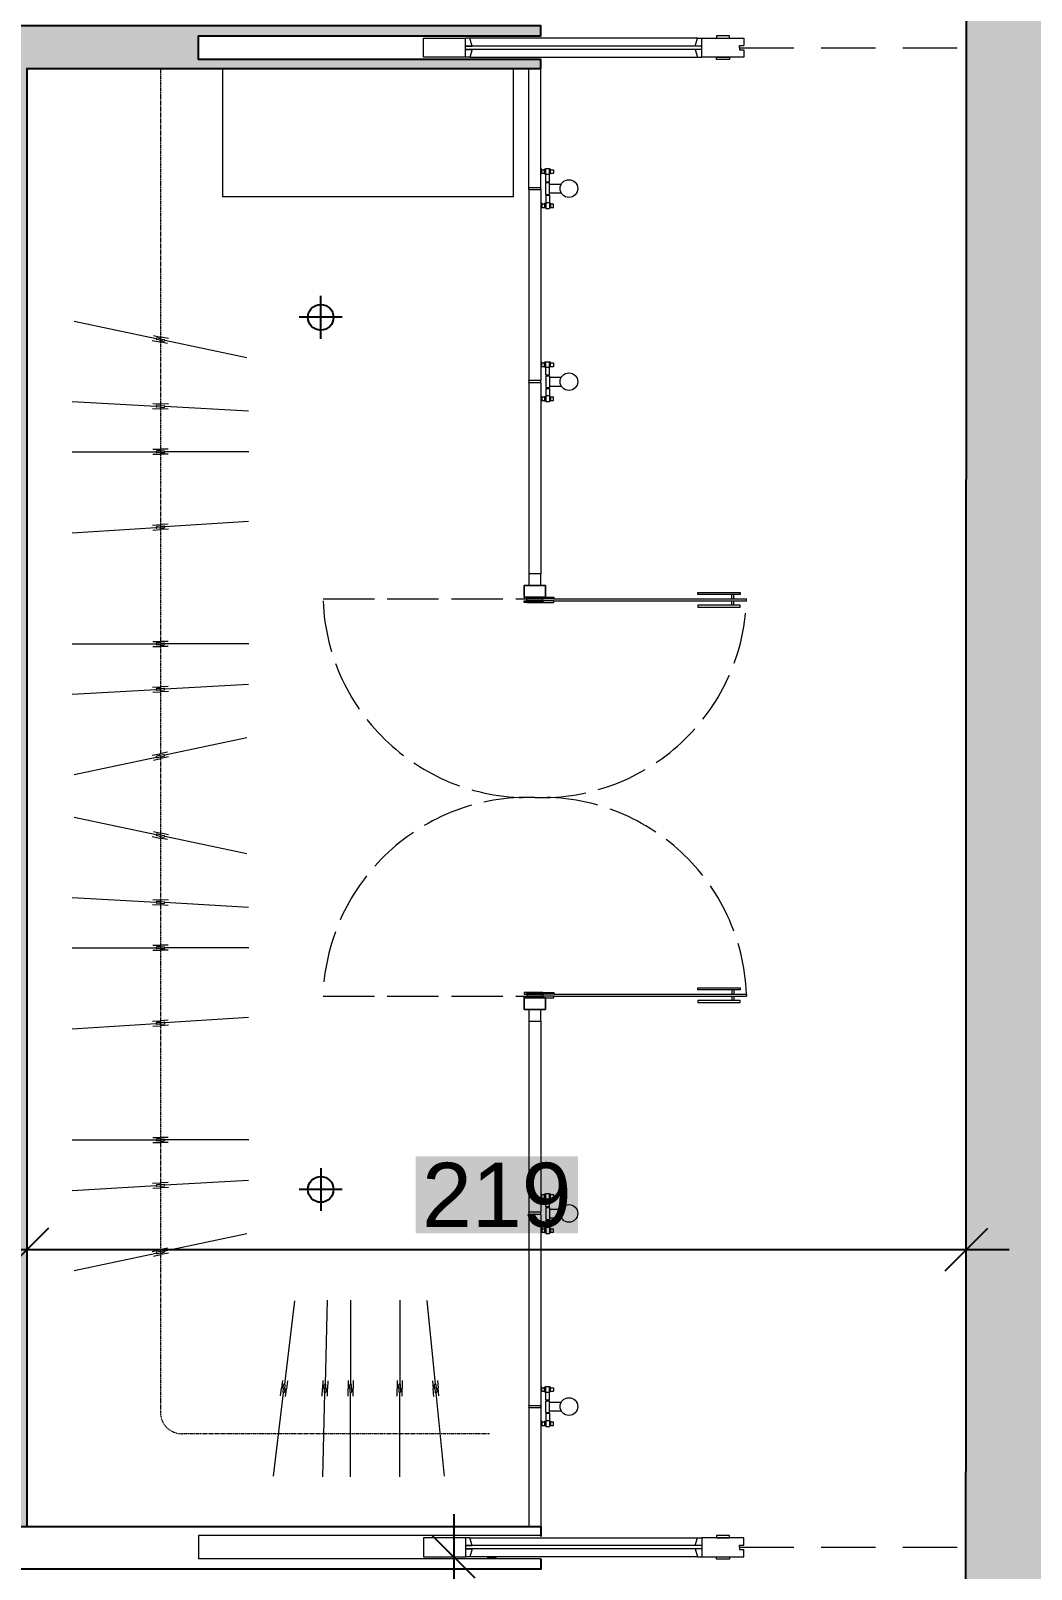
# Model space of a CAD drawing. Header units: millimetres. Extents: x 930 to 6336, y 2219 to 4338.
# Drawn here: x 4769.1 to 5002.9, y 2781.7 to 3141.1 of the extents above; entities that cross this region are included whole.
import ezdxf

# ---------------------------------------------------------------- set-up
doc = ezdxf.new("R2010")
doc.units = ezdxf.units.MM
for name, pattern in [('ACAD_ISO02W100', [15, 12, -3]), ('TRATTEGGIATA', [19.05, 12.7, -6.35]), ('TRATTEGGIATA2', [9.525, 6.35, -3.175])]:
    doc.linetypes.add(name, pattern=pattern)
for name, color, linetype, lineweight in [('arredi', 5, 'Continuous', 18), ('QUOTE', 3, 'Continuous', 9), ('serramenti e scale', 4, 'Continuous', 18)]:
    doc.layers.add(name, color=color, linetype=linetype, lineweight=lineweight)
doc.layers.add('dettagli', color=6, linetype='Continuous')
doc.layers.add('muri sezionati', color=1, linetype='Continuous')
doc.styles.get("Standard").update_dxf_attribs({"font": 'arial.ttf'})
doc.dimstyles.new('ook', dxfattribs={"dimtxt": 15, "dimasz": 10, "dimexe": 10, "dimexo": 10, "dimgap": 5, "dimtad": 1, "dimtoh": 1, "dimdec": 0, "dimzin": 0, "dimdsep": 46, "dimtxsty": 'Standard', "dimblk": 'OBLIQUE', "dimcen": 0.09, "dimdle": 10, "dimclrt": 3, "dimadec": 0, "dimazin": 0, "dimtfac": 1, "dimtdec": 0, "dimtofl": 0, "dimtmove": 0, "dimatfit": 3, "dimldrblk": 'OBLIQUE', "dimfxl": 1, "dimtfill": 2, "dimtfillclr": 250, "dimtolj": 1, "dimtzin": 0, "dimarcsym": 0})

# ---------------------------------------------------------------- blocks, each defined once
blk = doc.blocks.new('_Oblique')
at = {"color": 0, "linetype": 'ByBlock', "lineweight": -2}
blk.add_line((-0.5, -0.5), (0.5, 0.5), dxfattribs=at)
blk = doc.blocks.new('*D58')
at = {"layer": 'Defpoints', "color": 0, "transparency": 16777216}
for p in [(4768.31, 2856.37), (4987.79, 2856.37), (4987.79, 2856.37)]:
    blk.add_point(p, dxfattribs=at)
at = {"layer": 'QUOTE', "color": 0, "lineweight": -2, "transparency": 16777216}
blk.add_line((4758.31, 2856.37), (4997.79, 2856.37), dxfattribs=at)
at = {"layer": 'QUOTE', "color": 0, "lineweight": -2, "transparency": 16777216, "xscale": 10, "yscale": 10, "zscale": 10, "rotation": 180}
blk.add_blockref('_Oblique', (4768.31, 2856.37), dxfattribs=at)
at = {"layer": 'QUOTE', "color": 0, "lineweight": -2, "transparency": 16777216, "xscale": 10, "yscale": 10, "zscale": 10}
blk.add_blockref('_Oblique', (4987.79, 2856.37), dxfattribs=at)
at = {"layer": 'QUOTE', "color": 3, "transparency": 16777216, "insert": (4878.05, 2869.03), "char_height": 15, "attachment_point": 5, "bg_fill": 1, "box_fill_scale": 1.1, "bg_fill_color": 250, "bg_fill_transparency": 0}
blk.add_mtext('\\A1;219', dxfattribs=at)
blk = doc.blocks.new('*D63')
at = {"layer": 'Defpoints', "color": 0, "transparency": 16777216}
for p in [(4865.8, 2784.58), (4865.8, 2522.04), (4867.98, 2522.04)]:
    blk.add_point(p, dxfattribs=at)
at = {"layer": 'QUOTE', "color": 0, "lineweight": -2, "transparency": 16777216}
for p, q in [((4867.98, 2794.58), (4867.98, 2512.04)), ((4875.8, 2784.58), (4877.98, 2784.58)), ((4875.8, 2522.04), (4877.98, 2522.04))]:
    blk.add_line(p, q, dxfattribs=at)
at = {"layer": 'QUOTE', "color": 0, "lineweight": -2, "transparency": 16777216, "xscale": 10, "yscale": 10, "zscale": 10}
for p, rotation in [((4867.98, 2784.58), 90), ((4867.98, 2522.04), 270)]:
    blk.add_blockref('_Oblique', p, dxfattribs=dict(at, rotation=rotation))
at = {"layer": 'QUOTE', "color": 3, "transparency": 16777216, "insert": (4855.31, 2653.31), "char_height": 15, "attachment_point": 5, "rotation": 90, "bg_fill": 1, "box_fill_scale": 1.1, "bg_fill_color": 250, "bg_fill_transparency": 0}
blk.add_mtext('\\A1;263', dxfattribs=at)

msp = doc.modelspace()

# ---------------------------------------------------------------- hatches: boundary and pattern name
at = {"layer": 'muri sezionati'}
h = msp.add_hatch(color=256, dxfattribs=at)
h.dxf.hatch_style = 1
h.paths.add_polyline_path([(4387.79, 3321.96), (4357.87, 3321.96), (4357.79, 3132.3), (4387.79, 3132.3)])
h.paths.add_polyline_path([(5017.76, 3534.68), (4988.31, 3534.68), (4988.31, 3313.85), (5017.86, 3313.85)])
h.paths.add_polyline_path([(5018.31, 3152.26), (4987.79, 3152.26), (4987.59, 2456.76), (5018.31, 2456.76)])
h.paths.add_polyline_path([(4808.31, 3139.84), (4888.31, 3139.84), (4888.31, 3142.23), (4487.79, 3142.23), (4487.79, 3139.84), (4567.79, 3139.84), (4567.79, 3134.36), (4487.79, 3134.36), (4487.79, 3132.23), (4763.31, 3132.23), (4763.31, 2791.69), (4768.31, 2791.69), (4768.31, 3132.23), (4888.31, 3132.23), (4888.31, 3134.36), (4808.31, 3134.36)])

# ---------------------------------------------------------------- linework, layer by layer
at = {"layer": 'arredi', "linetype": 'TRATTEGGIATA', "ltscale": 0.005}
for p, q in [((4799.44, 3132.23), (4799.44, 2818.34)), ((4876.31, 2813.34), (4804.44, 2813.34))]:
    msp.add_line(p, q, dxfattribs=at)
at = {"layer": 'arredi'}
for p, q in [((4779.26, 3073.2), (4798.44, 3069.15)), ((4797.79, 3069.89), (4799.57, 3069.52)), ((4799.49, 3069.13), (4798.67, 3069.3)), ((4799.49, 3069.13), (4800.3, 3068.96)), ((4801.35, 3069.14), (4799.57, 3069.52)), ((4797.54, 3068.74), (4799.32, 3068.37)), ((4799.4, 3068.75), (4798.59, 3068.92)), ((4801.1, 3067.99), (4799.32, 3068.37)), ((4799.4, 3068.75), (4800.22, 3068.58)), ((4819.63, 3064.68), (4800.45, 3068.73)), ((4778.84, 3054.49), (4798.42, 3053.39)), ((4797.6, 3052.84), (4799.41, 3052.74)), ((4797.66, 3054.02), (4799.48, 3053.91)), ((4799.43, 3053.13), (4798.61, 3053.18)), ((4799.46, 3053.52), (4798.63, 3053.57)), ((4801.23, 3052.64), (4799.41, 3052.74)), ((4799.43, 3053.13), (4800.26, 3053.09)), ((4799.46, 3053.52), (4800.28, 3053.47)), ((4801.29, 3053.81), (4799.48, 3053.91)), ((4820.05, 3052.17), (4800.47, 3053.27)), ((4778.81, 3042.72), (4798.42, 3042.72)), ((4797.63, 3043.31), (4799.44, 3043.31)), ((4797.63, 3042.13), (4799.44, 3042.13)), ((4799.44, 3042.91), (4798.62, 3042.91)), ((4799.44, 3042.52), (4798.62, 3042.52)), ((4801.26, 3043.31), (4799.44, 3043.31)), ((4799.44, 3042.91), (4800.27, 3042.91)), ((4799.44, 3042.52), (4800.27, 3042.52)), ((4801.26, 3042.13), (4799.44, 3042.13)), ((4820.08, 3042.72), (4800.47, 3042.72)), ((4820.04, 3026.41), (4800.47, 3025.17)), ((4778.85, 3023.8), (4798.42, 3025.04)), ((4797.59, 3025.58), (4799.41, 3025.69)), ((4797.67, 3024.4), (4799.48, 3024.52)), ((4799.43, 3025.3), (4798.61, 3025.24)), ((4799.46, 3024.91), (4798.63, 3024.86)), ((4801.22, 3025.81), (4799.41, 3025.69)), ((4799.43, 3025.3), (4800.26, 3025.35)), ((4799.46, 3024.91), (4800.28, 3024.96)), ((4801.3, 3024.63), (4799.48, 3024.52)), ((4778.81, 2997.84), (4798.42, 2997.84)), ((4797.63, 2998.43), (4799.44, 2998.43)), ((4797.63, 2997.25), (4799.44, 2997.25)), ((4799.44, 2998.03), (4798.62, 2998.03)), ((4799.44, 2997.65), (4798.62, 2997.65)), ((4801.26, 2998.43), (4799.44, 2998.43)), ((4799.44, 2998.03), (4800.27, 2998.03)), ((4799.44, 2997.65), (4800.27, 2997.65)), ((4801.26, 2997.25), (4799.44, 2997.25)), ((4820.08, 2997.84), (4800.47, 2997.84)), ((4778.84, 2986.07), (4798.42, 2987.17)), ((4797.6, 2987.72), (4799.41, 2987.82)), ((4797.66, 2986.54), (4799.48, 2986.64)), ((4799.43, 2987.42), (4798.61, 2987.38)), ((4799.46, 2987.04), (4798.63, 2986.99)), ((4801.23, 2987.92), (4799.41, 2987.82)), ((4799.43, 2987.42), (4800.26, 2987.47)), ((4799.46, 2987.04), (4800.28, 2987.08)), ((4801.29, 2986.75), (4799.48, 2986.64)), ((4820.05, 2988.39), (4800.47, 2987.29)), ((4819.63, 2975.88), (4800.45, 2971.83)), ((4797.54, 2971.82), (4799.32, 2972.19)), ((4801.1, 2972.57), (4799.32, 2972.19)), ((4799.4, 2971.81), (4800.22, 2971.98)), ((4779.26, 2967.36), (4798.44, 2971.41)), ((4797.79, 2970.67), (4799.57, 2971.04)), ((4799.4, 2971.81), (4798.59, 2971.64)), ((4799.49, 2971.43), (4798.67, 2971.26)), ((4799.49, 2971.43), (4800.3, 2971.6)), ((4801.35, 2971.42), (4799.57, 2971.04)), ((4779.26, 2957.33), (4798.44, 2953.28)), ((4797.79, 2954.02), (4799.57, 2953.64)), ((4797.54, 2952.87), (4799.32, 2952.49)), ((4799.4, 2952.88), (4798.59, 2953.05)), ((4799.49, 2953.26), (4798.67, 2953.43)), ((4801.1, 2952.11), (4799.32, 2952.49)), ((4799.4, 2952.88), (4800.22, 2952.7)), ((4799.49, 2953.26), (4800.3, 2953.09)), ((4801.35, 2953.27), (4799.57, 2953.64)), ((4819.63, 2948.8), (4800.45, 2952.85)), ((4778.84, 2938.61), (4798.42, 2937.51)), ((4797.6, 2936.97), (4799.41, 2936.87)), ((4797.66, 2938.14), (4799.48, 2938.04)), ((4799.43, 2937.26), (4798.61, 2937.31)), ((4799.46, 2937.65), (4798.63, 2937.69)), ((4801.23, 2936.76), (4799.41, 2936.87)), ((4799.43, 2937.26), (4800.26, 2937.21)), ((4799.46, 2937.65), (4800.28, 2937.6)), ((4801.29, 2937.94), (4799.48, 2938.04)), ((4820.05, 2936.29), (4800.47, 2937.4)), ((4778.81, 2926.84), (4798.42, 2926.84)), ((4797.63, 2927.43), (4799.44, 2927.43)), ((4797.63, 2926.26), (4799.44, 2926.26)), ((4799.44, 2927.04), (4798.62, 2927.04)), ((4799.44, 2926.65), (4798.62, 2926.65)), ((4801.26, 2927.43), (4799.44, 2927.43)), ((4799.44, 2927.04), (4800.27, 2927.04)), ((4799.44, 2926.65), (4800.27, 2926.65)), ((4801.26, 2926.26), (4799.44, 2926.26)), ((4820.08, 2926.84), (4800.47, 2926.84)), ((4778.85, 2907.92), (4798.42, 2909.16)), ((4797.59, 2909.7), (4799.41, 2909.82)), ((4797.67, 2908.53), (4799.48, 2908.64)), ((4799.43, 2909.42), (4798.61, 2909.37)), ((4799.46, 2909.03), (4798.63, 2908.98)), ((4801.22, 2909.93), (4799.41, 2909.82)), ((4799.43, 2909.42), (4800.26, 2909.47)), ((4799.46, 2909.03), (4800.28, 2909.09)), ((4801.3, 2908.76), (4799.48, 2908.64)), ((4820.04, 2910.54), (4800.47, 2909.29)), ((4797.63, 2882.55), (4799.44, 2882.55)), ((4799.44, 2882.16), (4798.62, 2882.16)), ((4801.26, 2882.55), (4799.44, 2882.55)), ((4799.44, 2882.16), (4800.27, 2882.16)), ((4778.81, 2881.96), (4798.42, 2881.96)), ((4797.63, 2881.38), (4799.44, 2881.38)), ((4799.44, 2881.77), (4798.62, 2881.77)), ((4799.44, 2881.77), (4800.27, 2881.77)), ((4801.26, 2881.38), (4799.44, 2881.38)), ((4820.08, 2881.96), (4800.47, 2881.96)), ((4797.6, 2871.84), (4799.41, 2871.94)), ((4799.43, 2871.55), (4798.61, 2871.5)), ((4801.23, 2872.05), (4799.41, 2871.94)), ((4799.43, 2871.55), (4800.26, 2871.6)), ((4820.05, 2872.52), (4800.47, 2871.41)), ((4778.84, 2870.19), (4798.42, 2871.3)), ((4797.66, 2870.67), (4799.48, 2870.77)), ((4799.46, 2871.16), (4798.63, 2871.11)), ((4799.46, 2871.16), (4800.28, 2871.21)), ((4801.29, 2870.87), (4799.48, 2870.77)), ((4819.63, 2860), (4800.45, 2855.95)), ((4779.26, 2851.48), (4798.44, 2855.53)), ((4797.54, 2855.94), (4799.32, 2856.32)), ((4797.79, 2854.79), (4799.57, 2855.17)), ((4799.4, 2855.93), (4798.59, 2855.76)), ((4799.49, 2855.55), (4798.67, 2855.38)), ((4801.1, 2856.69), (4799.32, 2856.32)), ((4799.4, 2855.93), (4800.22, 2856.1)), ((4799.49, 2855.55), (4800.3, 2855.72)), ((4801.35, 2855.54), (4799.57, 2855.17)), ((4830.74, 2844.42), (4828.43, 2824.94)), ((4838.37, 2844.55), (4837.93, 2824.95)), ((4843.89, 2844.56), (4843.89, 2824.95)), ((4855.36, 2844.56), (4855.36, 2824.95)), ((4861.7, 2844.46), (4863.65, 2824.94)), ((4827.94, 2825.8), (4827.72, 2824)), ((4828.11, 2823.95), (4828.21, 2824.77)), ((4828.5, 2823.9), (4828.6, 2824.73)), ((4829.1, 2825.66), (4828.89, 2823.86)), ((4837.36, 2825.76), (4837.31, 2823.94)), ((4837.71, 2823.93), (4837.73, 2824.76)), ((4838.1, 2823.92), (4838.12, 2824.75)), ((4838.53, 2825.73), (4838.49, 2823.91)), ((4843.3, 2825.75), (4843.3, 2823.93)), ((4843.69, 2823.93), (4843.69, 2824.76)), ((4844.08, 2823.93), (4844.08, 2824.76)), ((4844.48, 2825.75), (4844.48, 2823.93)), ((4854.77, 2825.75), (4854.77, 2823.93)), ((4855.17, 2823.93), (4855.17, 2824.76)), ((4855.56, 2823.93), (4855.56, 2824.76)), ((4855.95, 2825.75), (4855.95, 2823.93)), ((4862.99, 2825.68), (4863.17, 2823.87)), ((4863.56, 2823.91), (4863.48, 2824.73)), ((4863.95, 2823.95), (4863.87, 2824.77)), ((4864.16, 2825.8), (4864.34, 2823.99)), ((4825.87, 2803.44), (4828.19, 2822.91)), ((4827.51, 2822.19), (4827.72, 2824)), ((4828.11, 2823.95), (4828.02, 2823.13)), ((4828.5, 2823.9), (4828.4, 2823.08)), ((4828.68, 2822.05), (4828.89, 2823.86)), ((4837.27, 2822.12), (4837.31, 2823.94)), ((4837.43, 2803.3), (4837.88, 2822.9)), ((4837.71, 2823.93), (4837.69, 2823.1)), ((4838.1, 2823.92), (4838.08, 2823.09)), ((4838.45, 2822.09), (4838.49, 2823.91)), ((4843.3, 2822.11), (4843.3, 2823.93)), ((4843.69, 2823.93), (4843.69, 2823.1)), ((4843.89, 2803.29), (4843.89, 2822.9)), ((4844.08, 2823.93), (4844.08, 2823.1)), ((4844.48, 2822.11), (4844.48, 2823.93)), ((4854.77, 2822.11), (4854.77, 2823.93)), ((4855.17, 2823.93), (4855.17, 2823.1)), ((4855.36, 2803.29), (4855.36, 2822.9)), ((4855.56, 2823.93), (4855.56, 2823.1)), ((4855.95, 2822.11), (4855.95, 2823.93)), ((4863.35, 2822.06), (4863.17, 2823.87)), ((4863.56, 2823.91), (4863.65, 2823.08)), ((4865.81, 2803.4), (4863.86, 2822.91)), ((4863.95, 2823.95), (4864.03, 2823.12)), ((4864.52, 2822.18), (4864.34, 2823.99))]:
    msp.add_line(p, q, dxfattribs=at)
msp.add_lwpolyline([(4814, 3102.23), (4814, 3132.23), (4881.89, 3132.23), (4881.89, 3102.23)], close=True, dxfattribs=at)
for centre, radius, start, end in [((4798.63, 3069.11), 0.194, 78.081, 258.081), ((4799.44, 3068.94), 0.238, 42.9133, 113.2487), ((4799.44, 3068.94), 0.238, 222.9133, 293.2487), ((4800.26, 3068.77), 0.194, 258.081, 78.081), ((4798.62, 3053.37), 0.194, 86.7721, 266.7721), ((4799.44, 3053.33), 0.238, 231.6044, 301.9397), ((4799.44, 3053.33), 0.238, 51.6044, 121.9397), ((4800.27, 3053.28), 0.194, 266.7721, 86.7721), ((4798.62, 3042.72), 0.194, 90, 270), ((4799.44, 3042.72), 0.238, 54.8323, 125.1677), ((4799.44, 3042.72), 0.238, 234.8323, 305.1677), ((4800.27, 3042.72), 0.194, 270, 90), ((4798.62, 3025.05), 0.194, 93.6314, 273.6314), ((4799.44, 3025.1), 0.238, 58.4637, 128.799), ((4799.44, 3025.1), 0.238, 238.4637, 308.799), ((4800.27, 3025.16), 0.194, 273.6314, 93.6314), ((4798.62, 2997.84), 0.194, 90, 270), ((4799.44, 2997.84), 0.238, 54.8323, 125.1677), ((4799.44, 2997.84), 0.238, 234.8323, 305.1677), ((4800.27, 2997.84), 0.194, 270, 90), ((4798.62, 2987.18), 0.194, 93.2279, 273.2279), ((4799.44, 2987.23), 0.238, 58.0603, 128.3956), ((4799.44, 2987.23), 0.238, 238.0603, 308.3956), ((4800.27, 2987.28), 0.194, 273.2279, 93.2279), ((4800.26, 2971.79), 0.194, 281.919, 101.919), ((4798.63, 2971.45), 0.194, 101.919, 281.919), ((4799.44, 2971.62), 0.238, 66.7513, 137.0867), ((4799.44, 2971.62), 0.238, 246.7513, 317.0867), ((4798.63, 2953.24), 0.194, 78.081, 258.081), ((4799.44, 2953.07), 0.238, 222.9133, 293.2487), ((4799.44, 2953.07), 0.238, 42.9133, 113.2487), ((4800.26, 2952.9), 0.194, 258.081, 78.081), ((4798.62, 2937.5), 0.194, 86.7721, 266.7721), ((4799.44, 2937.45), 0.238, 231.6044, 301.9397), ((4799.44, 2937.45), 0.238, 51.6044, 121.9397), ((4800.27, 2937.41), 0.194, 266.7721, 86.7721), ((4798.62, 2926.84), 0.194, 90, 270), ((4799.44, 2926.84), 0.238, 54.8323, 125.1677), ((4799.44, 2926.84), 0.238, 234.8323, 305.1677), ((4800.27, 2926.84), 0.194, 270, 90), ((4798.62, 2909.18), 0.194, 93.6314, 273.6314), ((4799.44, 2909.23), 0.238, 58.4637, 128.799), ((4799.44, 2909.23), 0.238, 238.4637, 308.799), ((4800.27, 2909.28), 0.194, 273.6314, 93.6314), ((4798.62, 2881.96), 0.194, 90, 270), ((4799.44, 2881.96), 0.238, 54.8323, 125.1677), ((4800.27, 2881.96), 0.194, 270, 90), ((4799.44, 2881.96), 0.238, 234.8323, 305.1677), ((4798.62, 2871.31), 0.194, 93.2279, 273.2279), ((4799.44, 2871.36), 0.238, 58.0603, 128.3956), ((4800.27, 2871.4), 0.194, 273.2279, 93.2279), ((4799.44, 2871.36), 0.238, 238.0603, 308.3956), ((4798.63, 2855.57), 0.194, 101.919, 281.919), ((4799.44, 2855.74), 0.238, 66.7513, 137.0867), ((4799.44, 2855.74), 0.238, 246.7513, 317.0867), ((4800.26, 2855.91), 0.194, 281.919, 101.919), ((4828.4, 2824.75), 0.194, 353.2187, 173.2187), ((4837.92, 2824.76), 0.194, 358.687, 178.687), ((4843.89, 2824.76), 0.194, 0, 180), ((4855.36, 2824.76), 0.194, 0, 180), ((4863.67, 2824.75), 0.194, 5.7198, 185.7198), ((4828.21, 2823.1), 0.194, 173.2187, 353.2187), ((4828.31, 2823.93), 0.238, 138.051, 208.3863), ((4828.31, 2823.93), 0.238, 318.051, 28.3863), ((4837.9, 2823.93), 0.238, 143.5193, 213.8546), ((4837.88, 2823.1), 0.194, 178.687, 358.687), ((4837.9, 2823.93), 0.238, 323.5193, 33.8546), ((4843.89, 2823.93), 0.238, 144.8323, 215.1677), ((4843.89, 2823.1), 0.194, 180, 0), ((4843.89, 2823.93), 0.238, 324.8323, 35.1677), ((4855.36, 2823.93), 0.238, 144.8323, 215.1677), ((4855.36, 2823.1), 0.194, 180, 0), ((4855.36, 2823.93), 0.238, 324.8323, 35.1677), ((4863.76, 2823.93), 0.238, 150.5521, 220.8874), ((4863.84, 2823.1), 0.194, 185.7198, 5.7198), ((4863.76, 2823.93), 0.238, 330.5521, 40.8874)]:
    msp.add_arc(centre, radius, start, end, dxfattribs=at)
at = {"layer": 'arredi', "linetype": 'TRATTEGGIATA', "ltscale": 0.005}
msp.add_arc((4804.44, 2818.34), 5, 180, 270, dxfattribs=at)
at = {"layer": 'dettagli'}
for p, q in [((4836.9, 3069.12), (4836.9, 3079.12)), ((4833.9, 3074.12), (4831.9, 3074.12)), ((4841.9, 3074.12), (4833.9, 3074.12)), ((4836.9, 2875.4), (4836.9, 2865.4)), ((4833.9, 2870.4), (4831.9, 2870.4)), ((4841.9, 2870.4), (4833.9, 2870.4))]:
    msp.add_line(p, q, dxfattribs=at)
for centre in [(4836.9, 3074.12), (4836.9, 2870.4)]:
    msp.add_circle(centre, 3, dxfattribs=at)
at = {"layer": 'muri sezionati'}
for points in [[(4987.79, 3152.26), (5018.31, 3152.26), (5018.31, 2456.76), (4987.59, 2456.76), (4987.79, 3152.26)], [(4487.79, 3134.36), (4487.79, 3132.23), (4763.31, 3132.23), (4763.31, 2791.69), (4768.31, 2791.69), (4768.31, 3132.23), (4888.31, 3132.23), (4888.31, 3134.36), (4808.31, 3134.36), (4808.31, 3139.84), (4888.31, 3139.84), (4888.31, 3142.23), (4487.79, 3142.23), (4487.79, 3139.84), (4567.79, 3139.84), (4567.79, 3134.36), (4487.79, 3134.36)], [(4487.79, 2789.55), (4487.79, 2791.69), (4888.31, 2791.69), (4888.31, 2789.3)], [(4888.31, 2784.08), (4888.31, 2781.69), (4487.79, 2781.69), (4487.79, 2784.08)]]:
    msp.add_lwpolyline(points, dxfattribs=at)
at = {"layer": 'serramenti e scale'}
for p, q in [((4870.7, 3134.86), (4870.7, 3139.34)), ((4925.99, 3137.49), (4870.7, 3137.49)), ((4924.97, 3139.34), (4871.72, 3139.34)), ((4925.99, 3134.86), (4925.99, 3139.34)), ((4934.8, 3137.1), (4934.8, 3137.6)), ((4934.8, 3137.6), (4935.8, 3137.6)), ((4925.99, 3136.71), (4870.7, 3136.71)), ((4871.72, 3134.86), (4924.97, 3134.86)), ((4934.8, 3137.1), (4934.8, 3136.6)), ((4934.8, 3136.6), (4935.8, 3136.6)), ((4885.56, 3103.98), (4885.56, 3132.23)), ((4888.31, 3103.98), (4888.31, 3132.23)), ((4888.55, 3108.73), (4888.27, 3108.73)), ((4888.55, 3107.65), (4888.55, 3108.73)), ((4888.55, 3108.6), (4889.23, 3108.6)), ((4889.51, 3108.73), (4889.23, 3108.73)), ((4889.23, 3107.65), (4889.23, 3108.73)), ((4889.51, 3107.51), (4889.51, 3108.86)), ((4889.51, 3108.86), (4890.33, 3108.86)), ((4889.51, 3107.65), (4889.51, 3108.73)), ((4890.33, 3105.78), (4890.33, 3108.86)), ((4890.61, 3108.73), (4890.33, 3108.73)), ((4890.61, 3107.65), (4890.61, 3108.73)), ((4890.61, 3108.6), (4891.3, 3108.6)), ((4891.3, 3108.6), (4891.3, 3107.78)), ((4888.55, 3107.65), (4888.27, 3107.65)), ((4888.55, 3107.78), (4889.23, 3107.78)), ((4889.23, 3107.65), (4889.51, 3107.65)), ((4889.51, 3105.78), (4889.51, 3107.51)), ((4890.33, 3107.51), (4889.51, 3107.51)), ((4889.51, 3105.78), (4890.33, 3105.78)), ((4889.51, 3105.58), (4890.33, 3105.58)), ((4889.51, 3102.83), (4889.51, 3105.58)), ((4889.65, 3105.78), (4889.65, 3105.58)), ((4890.2, 3105.78), (4890.2, 3105.58)), ((4890.61, 3107.65), (4890.33, 3107.65)), ((4890.33, 3102.83), (4890.33, 3105.58)), ((4890.33, 3105.23), (4893.12, 3105.23)), ((4890.61, 3107.78), (4891.3, 3107.78)), ((4885.56, 3104.47), (4888.31, 3104.47)), ((4885.56, 3103.98), (4885.56, 3059.34)), ((4885.56, 3103.98), (4888.31, 3103.98)), ((4888.31, 3103.98), (4888.31, 3059.34)), ((4889.51, 3102.83), (4890.33, 3102.83)), ((4889.51, 3102.83), (4890.33, 3102.83)), ((4889.51, 3102.62), (4890.33, 3102.62)), ((4889.51, 3102.62), (4889.51, 3100.89)), ((4889.65, 3102.62), (4889.65, 3102.83)), ((4890.2, 3102.62), (4890.2, 3102.83)), ((4890.33, 3103.17), (4893.12, 3103.17)), ((4890.33, 3102.62), (4890.33, 3099.54)), ((4888.55, 3100.75), (4888.27, 3100.75)), ((4888.55, 3099.68), (4888.27, 3099.68)), ((4888.55, 3100.75), (4888.55, 3099.68)), ((4888.55, 3100.63), (4889.23, 3100.63)), ((4888.55, 3099.8), (4889.23, 3099.8)), ((4889.23, 3100.75), (4889.23, 3099.68)), ((4889.23, 3100.75), (4889.51, 3100.75)), ((4889.51, 3099.68), (4889.23, 3099.68)), ((4889.51, 3100.89), (4889.51, 3099.54)), ((4890.33, 3100.89), (4889.51, 3100.89)), ((4889.51, 3100.75), (4889.51, 3099.68)), ((4889.51, 3099.54), (4890.33, 3099.54)), ((4890.61, 3100.75), (4890.33, 3100.75)), ((4890.61, 3099.68), (4890.33, 3099.68)), ((4890.61, 3100.75), (4890.61, 3099.68)), ((4890.61, 3100.63), (4891.3, 3100.63)), ((4890.61, 3099.8), (4891.3, 3099.8)), ((4891.3, 3099.8), (4891.3, 3100.63)), ((4885.56, 3068.14), (4885.56, 3065.99)), ((4888.55, 3063.62), (4888.27, 3063.62)), ((4888.55, 3062.54), (4888.27, 3062.54)), ((4888.55, 3062.54), (4888.55, 3063.62)), ((4888.55, 3063.49), (4889.23, 3063.49)), ((4888.55, 3062.67), (4889.23, 3062.67)), ((4889.51, 3063.62), (4889.23, 3063.62)), ((4889.23, 3062.54), (4889.23, 3063.62)), ((4889.23, 3062.54), (4889.51, 3062.54)), ((4889.51, 3062.41), (4889.51, 3063.75)), ((4889.51, 3063.75), (4890.33, 3063.75)), ((4889.51, 3062.54), (4889.51, 3063.62)), ((4889.51, 3060.67), (4889.51, 3062.41)), ((4890.33, 3062.41), (4889.51, 3062.41)), ((4890.33, 3060.67), (4890.33, 3063.75)), ((4890.61, 3063.62), (4890.33, 3063.62)), ((4890.61, 3062.54), (4890.33, 3062.54)), ((4890.61, 3062.54), (4890.61, 3063.62)), ((4890.61, 3063.49), (4891.3, 3063.49)), ((4890.61, 3062.67), (4891.3, 3062.67)), ((4891.3, 3063.49), (4891.3, 3062.67)), ((4888.31, 3059.34), (4885.56, 3059.34)), ((4888.31, 3058.85), (4885.56, 3058.85)), ((4885.56, 3058.85), (4885.56, 3014.21)), ((4888.31, 3058.85), (4888.31, 3014.21)), ((4889.51, 3060.67), (4890.33, 3060.67)), ((4889.51, 3060.47), (4890.33, 3060.47)), ((4889.51, 3060.47), (4889.51, 3057.72)), ((4889.51, 3060.47), (4890.33, 3060.47)), ((4889.65, 3060.67), (4889.65, 3060.47)), ((4890.2, 3060.67), (4890.2, 3060.47)), ((4890.33, 3060.47), (4890.33, 3057.72)), ((4890.33, 3060.12), (4893.12, 3060.12)), ((4888.55, 3055.64), (4888.27, 3055.64)), ((4888.55, 3055.64), (4888.55, 3054.57)), ((4888.55, 3055.52), (4889.23, 3055.52)), ((4888.55, 3054.69), (4889.23, 3054.69)), ((4889.23, 3055.64), (4889.23, 3054.57)), ((4889.23, 3055.64), (4889.51, 3055.64)), ((4889.51, 3057.72), (4890.33, 3057.72)), ((4889.51, 3057.51), (4890.33, 3057.51)), ((4889.51, 3057.51), (4889.51, 3055.78)), ((4889.51, 3055.78), (4889.51, 3054.43)), ((4890.33, 3055.78), (4889.51, 3055.78)), ((4889.51, 3055.64), (4889.51, 3054.57)), ((4889.65, 3057.51), (4889.65, 3057.72)), ((4890.2, 3057.51), (4890.2, 3057.72)), ((4890.33, 3058.06), (4893.12, 3058.06)), ((4890.33, 3057.51), (4890.33, 3054.43)), ((4890.61, 3055.64), (4890.33, 3055.64)), ((4890.61, 3055.64), (4890.61, 3054.57)), ((4890.61, 3055.52), (4891.3, 3055.52)), ((4890.61, 3054.69), (4891.3, 3054.69)), ((4891.3, 3054.69), (4891.3, 3055.52)), ((4888.55, 3054.57), (4888.27, 3054.57)), ((4889.51, 3054.57), (4889.23, 3054.57)), ((4889.51, 3054.43), (4890.33, 3054.43)), ((4890.61, 3054.57), (4890.33, 3054.57)), ((4885.04, 3007.87), (4885.04, 3008.36)), ((4888.82, 3007.87), (4888.82, 3008.36)), ((4891.39, 3008.36), (4936.4, 3008.36)), ((4932.94, 3008.36), (4932.94, 3009.35)), ((4933.43, 3008.36), (4933.43, 3009.35)), ((4936.4, 3007.87), (4936.4, 3008.36)), ((4891.39, 3007.87), (4936.4, 3007.87)), ((4932.94, 3006.88), (4932.94, 3007.87)), ((4933.43, 3006.88), (4933.43, 3007.87)), ((4885.04, 2916.05), (4885.04, 2915.55)), ((4888.82, 2916.05), (4888.82, 2915.55)), ((4891.39, 2916.05), (4936.4, 2916.05)), ((4891.39, 2915.55), (4936.4, 2915.55)), ((4932.94, 2917.04), (4932.94, 2916.05)), ((4932.94, 2915.55), (4932.94, 2914.57)), ((4933.43, 2917.04), (4933.43, 2916.05)), ((4933.43, 2915.55), (4933.43, 2914.57)), ((4936.4, 2916.05), (4936.4, 2915.55)), ((4885.56, 2909.71), (4885.56, 2865.07)), ((4885.56, 2909.71), (4888.31, 2909.71)), ((4888.31, 2909.71), (4888.31, 2865.07)), ((4885.56, 2873.87), (4885.56, 2871.72)), ((4888.55, 2869.32), (4888.27, 2869.32)), ((4888.55, 2868.25), (4888.27, 2868.25)), ((4888.55, 2868.25), (4888.55, 2869.32)), ((4888.55, 2869.2), (4889.23, 2869.2)), ((4888.55, 2868.37), (4889.23, 2868.37)), ((4889.51, 2869.32), (4889.23, 2869.32)), ((4889.23, 2868.25), (4889.23, 2869.32)), ((4889.23, 2868.25), (4889.51, 2868.25)), ((4889.51, 2868.11), (4889.51, 2869.46)), ((4889.51, 2869.46), (4890.33, 2869.46)), ((4889.51, 2868.25), (4889.51, 2869.32)), ((4889.51, 2866.38), (4889.51, 2868.11)), ((4890.33, 2868.11), (4889.51, 2868.11)), ((4890.33, 2866.38), (4890.33, 2869.46)), ((4890.61, 2869.32), (4890.33, 2869.32)), ((4890.61, 2868.25), (4890.33, 2868.25)), ((4890.61, 2868.25), (4890.61, 2869.32)), ((4890.61, 2869.2), (4891.3, 2869.2)), ((4890.61, 2868.37), (4891.3, 2868.37)), ((4891.3, 2869.2), (4891.3, 2868.37)), ((4888.31, 2865.07), (4885.56, 2865.07)), ((4888.31, 2864.57), (4885.56, 2864.57)), ((4885.56, 2864.57), (4885.56, 2819.94)), ((4888.31, 2864.57), (4888.31, 2819.94)), ((4889.51, 2866.38), (4890.33, 2866.38)), ((4889.51, 2866.17), (4890.33, 2866.17)), ((4889.51, 2866.17), (4889.51, 2863.42)), ((4889.51, 2866.17), (4890.33, 2866.17)), ((4889.65, 2866.38), (4889.65, 2866.17)), ((4890.2, 2866.38), (4890.2, 2866.17)), ((4890.33, 2866.17), (4890.33, 2863.42)), ((4890.33, 2865.83), (4893.12, 2865.83)), ((4888.55, 2861.35), (4888.27, 2861.35)), ((4888.55, 2861.35), (4888.55, 2860.27)), ((4888.55, 2861.22), (4889.23, 2861.22)), ((4889.23, 2861.35), (4889.23, 2860.27)), ((4889.23, 2861.35), (4889.51, 2861.35)), ((4889.51, 2863.42), (4890.33, 2863.42)), ((4889.51, 2863.22), (4890.33, 2863.22)), ((4889.51, 2863.22), (4889.51, 2861.49)), ((4889.51, 2861.49), (4889.51, 2860.14)), ((4890.33, 2861.49), (4889.51, 2861.49)), ((4889.51, 2861.35), (4889.51, 2860.27)), ((4889.65, 2863.22), (4889.65, 2863.42)), ((4890.2, 2863.22), (4890.2, 2863.42)), ((4890.33, 2863.77), (4893.12, 2863.77)), ((4890.33, 2863.22), (4890.33, 2860.14)), ((4890.61, 2861.35), (4890.33, 2861.35)), ((4890.61, 2861.35), (4890.61, 2860.27)), ((4890.61, 2861.22), (4891.3, 2861.22)), ((4891.3, 2860.4), (4891.3, 2861.22)), ((4888.55, 2860.27), (4888.27, 2860.27)), ((4888.55, 2860.4), (4889.23, 2860.4)), ((4889.51, 2860.27), (4889.23, 2860.27)), ((4889.51, 2860.14), (4890.33, 2860.14)), ((4890.61, 2860.27), (4890.33, 2860.27)), ((4890.61, 2860.4), (4891.3, 2860.4)), ((4888.55, 2824.21), (4888.27, 2824.21)), ((4888.55, 2823.14), (4888.27, 2823.14)), ((4888.55, 2823.14), (4888.55, 2824.21)), ((4888.55, 2824.09), (4889.23, 2824.09)), ((4888.55, 2823.26), (4889.23, 2823.26)), ((4889.51, 2824.21), (4889.23, 2824.21)), ((4889.23, 2823.14), (4889.23, 2824.21)), ((4889.23, 2823.14), (4889.51, 2823.14)), ((4889.51, 2823), (4889.51, 2824.35)), ((4889.51, 2824.35), (4890.33, 2824.35)), ((4889.51, 2823.14), (4889.51, 2824.21)), ((4889.51, 2821.27), (4889.51, 2823)), ((4890.33, 2823), (4889.51, 2823)), ((4889.51, 2821.27), (4890.33, 2821.27)), ((4889.51, 2821.06), (4890.33, 2821.06)), ((4889.51, 2818.31), (4889.51, 2821.06)), ((4889.65, 2821.27), (4889.65, 2821.06)), ((4890.2, 2821.27), (4890.2, 2821.06)), ((4890.33, 2821.27), (4890.33, 2824.35)), ((4890.61, 2824.21), (4890.33, 2824.21)), ((4890.61, 2823.14), (4890.33, 2823.14)), ((4890.33, 2818.31), (4890.33, 2821.06)), ((4890.61, 2823.14), (4890.61, 2824.21)), ((4890.61, 2824.09), (4891.3, 2824.09)), ((4890.61, 2823.26), (4891.3, 2823.26)), ((4891.3, 2824.09), (4891.3, 2823.26)), ((4885.56, 2819.94), (4888.31, 2819.94)), ((4885.56, 2819.94), (4885.56, 2791.69)), ((4885.56, 2819.44), (4888.31, 2819.44)), ((4888.31, 2819.94), (4888.31, 2791.69)), ((4889.51, 2818.31), (4890.33, 2818.31)), ((4889.51, 2818.31), (4890.33, 2818.31)), ((4889.51, 2818.11), (4890.33, 2818.11)), ((4889.51, 2818.11), (4889.51, 2816.38)), ((4889.65, 2818.11), (4889.65, 2818.31)), ((4890.2, 2818.11), (4890.2, 2818.31)), ((4890.33, 2820.72), (4893.12, 2820.72)), ((4890.33, 2818.66), (4893.12, 2818.66)), ((4890.33, 2818.11), (4890.33, 2815.03)), ((4888.55, 2816.24), (4888.27, 2816.24)), ((4888.55, 2815.16), (4888.27, 2815.16)), ((4888.55, 2816.24), (4888.55, 2815.16)), ((4888.55, 2816.11), (4889.23, 2816.11)), ((4888.55, 2815.29), (4889.23, 2815.29)), ((4889.23, 2816.24), (4889.23, 2815.16)), ((4889.23, 2816.24), (4889.51, 2816.24)), ((4889.51, 2815.16), (4889.23, 2815.16)), ((4889.51, 2816.38), (4889.51, 2815.03)), ((4890.33, 2816.38), (4889.51, 2816.38)), ((4889.51, 2816.24), (4889.51, 2815.16)), ((4889.51, 2815.03), (4890.33, 2815.03)), ((4890.61, 2816.24), (4890.33, 2816.24)), ((4890.61, 2815.16), (4890.33, 2815.16)), ((4890.61, 2816.24), (4890.61, 2815.16)), ((4890.61, 2816.11), (4891.3, 2816.11)), ((4890.61, 2815.29), (4891.3, 2815.29)), ((4891.3, 2815.29), (4891.3, 2816.11)), ((4870.7, 2789.05), (4870.7, 2784.58)), ((4871.72, 2789.05), (4924.97, 2789.05)), ((4925.99, 2789.05), (4925.99, 2784.58)), ((4925.99, 2787.21), (4870.7, 2787.21)), ((4925.99, 2786.42), (4870.7, 2786.42)), ((4934.8, 2786.81), (4934.8, 2787.31)), ((4934.8, 2787.31), (4935.8, 2787.31)), ((4934.8, 2786.81), (4934.8, 2786.31)), ((4934.8, 2786.31), (4935.8, 2786.31)), ((4924.97, 2784.58), (4871.72, 2784.58))]:
    msp.add_line(p, q, dxfattribs=at)
at = {"layer": 'serramenti e scale', "linetype": 'TRATTEGGIATA2', "ltscale": 2}
for p, q in [((4934.8, 3137.1), (4986.79, 3137.1)), ((4934.8, 2786.81), (4987.31, 2786.81))]:
    msp.add_line(p, q, dxfattribs=at)
at = {"layer": 'serramenti e scale', "linetype": 'ACAD_ISO02W100'}
for p, q in [((4837.46, 3008.36), (4884.46, 3008.36)), ((4837.46, 2915.55), (4884.46, 2915.55))]:
    msp.add_line(p, q, dxfattribs=at)
at = {"layer": 'serramenti e scale', "linetype": 'ByBlock'}
for p, q in [((4888.31, 2789.55), (4808.31, 2789.55)), ((4808.31, 2789.55), (4808.31, 2784.08)), ((4888.31, 2784.08), (4808.31, 2784.08))]:
    msp.add_line(p, q, dxfattribs=at)
at = {"layer": 'serramenti e scale'}
for points in [[(4870.7, 3134.86), (4860.89, 3134.86), (4860.89, 3139.34), (4870.7, 3139.34)], [(4870.7, 3137.49), (4872.27, 3137.49), (4871.72, 3139.34), (4870.7, 3139.34)], [(4925.99, 3137.49), (4924.42, 3137.49), (4924.97, 3139.34), (4925.99, 3139.34)], [(4925.99, 3139.34), (4935.8, 3139.34), (4935.8, 3137.6)], [(4870.7, 3136.71), (4872.27, 3136.71), (4871.72, 3134.86), (4870.7, 3134.86)], [(4925.99, 3136.71), (4924.42, 3136.71), (4924.97, 3134.86), (4925.99, 3134.86)], [(4935.8, 3136.6), (4935.8, 3134.86), (4925.99, 3134.86)], [(4870.7, 2789.05), (4860.89, 2789.05), (4860.89, 2784.58), (4870.7, 2784.58)], [(4870.7, 2787.21), (4872.27, 2787.21), (4871.72, 2789.05), (4870.7, 2789.05)], [(4925.99, 2787.21), (4924.42, 2787.21), (4924.97, 2789.05), (4925.99, 2789.05)], [(4935.8, 2787.31), (4935.8, 2789.05), (4925.99, 2789.05)], [(4870.7, 2786.42), (4872.27, 2786.42), (4871.72, 2784.58), (4870.7, 2784.58)], [(4925.99, 2786.42), (4924.42, 2786.42), (4924.97, 2784.58), (4925.99, 2784.58)], [(4925.99, 2784.58), (4935.8, 2784.58), (4935.8, 2786.31)]]:
    msp.add_lwpolyline(points, dxfattribs=at)
for points in [[(4929.38, 3139.89), (4929.38, 3139.34), (4932.4, 3139.34), (4932.4, 3139.89)], [(4929.38, 3134.31), (4929.38, 3134.86), (4932.4, 3134.86), (4932.4, 3134.31)], [(4888.31, 3011.46), (4888.31, 3014.21), (4885.56, 3014.21), (4885.56, 3011.46)], [(4889.41, 3011.46), (4884.46, 3011.46), (4884.46, 3008.76), (4889.41, 3008.76)], [(4884.46, 3011.46), (4889.41, 3011.46), (4889.41, 3008.76), (4884.46, 3008.76)], [(4888.82, 3008.76), (4884.46, 3008.76), (4884.46, 3008.36), (4888.82, 3008.36)], [(4885.04, 3008.76), (4891.39, 3008.76), (4891.39, 3008.36), (4885.04, 3008.36)], [(4925.02, 3009.85), (4934.92, 3009.85), (4934.92, 3009.35), (4925.02, 3009.35)], [(4888.82, 3007.47), (4884.46, 3007.47), (4884.46, 3007.87), (4888.82, 3007.87)], [(4885.04, 3007.47), (4891.39, 3007.47), (4891.39, 3007.87), (4885.04, 3007.87)], [(4925.02, 3006.38), (4934.92, 3006.38), (4934.92, 3006.88), (4925.02, 3006.88)], [(4888.82, 2916.44), (4884.46, 2916.44), (4884.46, 2916.05), (4888.82, 2916.05)], [(4888.82, 2915.15), (4884.46, 2915.15), (4884.46, 2915.55), (4888.82, 2915.55)], [(4889.41, 2912.46), (4884.46, 2912.46), (4884.46, 2915.15), (4889.41, 2915.15)], [(4884.46, 2912.46), (4889.41, 2912.46), (4889.41, 2915.15), (4884.46, 2915.15)], [(4885.04, 2916.44), (4891.39, 2916.44), (4891.39, 2916.05), (4885.04, 2916.05)], [(4885.04, 2915.15), (4891.39, 2915.15), (4891.39, 2915.55), (4885.04, 2915.55)], [(4925.02, 2917.53), (4934.92, 2917.53), (4934.92, 2917.04), (4925.02, 2917.04)], [(4925.02, 2914.07), (4934.92, 2914.07), (4934.92, 2914.56), (4925.02, 2914.56)], [(4888.31, 2909.71), (4888.31, 2912.46), (4885.56, 2912.46), (4885.56, 2909.71)], [(4929.38, 2789.6), (4929.38, 2789.05), (4932.4, 2789.05), (4932.4, 2789.6)], [(4929.38, 2784.03), (4929.38, 2784.58), (4932.4, 2784.58), (4932.4, 2784.03)]]:
    msp.add_lwpolyline(points, close=True, dxfattribs=at)
for centre in [(4894.9, 3104.2), (4894.9, 3059.09), (4894.9, 2864.8), (4894.9, 2819.69)]:
    msp.add_circle(centre, 2.06, dxfattribs=at)
for centre, radius, start, end in [((4885.16, 3104.22), 0.466, 328.0779, 31.9221), ((4888.47, 3104.2), 0.233, 148.0779, 211.9221), ((4885.16, 3059.09), 0.466, 328.0779, 31.9221), ((4888.47, 3059.09), 0.233, 148.0779, 211.9221), ((4885.16, 2864.82), 0.466, 328.0779, 31.9221), ((4888.47, 2864.8), 0.233, 148.0779, 211.9221), ((4885.16, 2819.69), 0.466, 328.0779, 31.9221), ((4888.47, 2819.69), 0.233, 148.0779, 211.9221)]:
    msp.add_arc(centre, radius, start, end, dxfattribs=at)
at = {"layer": 'serramenti e scale', "linetype": 'ACAD_ISO02W100'}
for centre, start, end in [((4885.35, 3009.87), 182.3889, 271.8842), ((4888.51, 3009.87), 268.1158, 357.6111), ((4885.35, 2914.05), 88.1158, 177.6111), ((4888.51, 2914.05), 2.3889, 91.8842)]:
    msp.add_arc(centre, 47.94, start, end, dxfattribs=at)

# ---------------------------------------------------------------- dimensions: what is measured, and where the dimension line sits
at = {"layer": 'QUOTE'}
dim = msp.add_linear_dim(base=(4987.79, 2856.37), p1=(4768.31, 2856.37), p2=(4987.79, 2856.37), dimstyle='ook', dxfattribs=at)
dim.commit()
dim.dimension.update_dxf_attribs({"geometry": '*D58', "text_midpoint": (4878.05, 2869.03)})
dim = msp.add_linear_dim(base=(4867.98, 2522.04), p1=(4865.8, 2784.58), p2=(4865.8, 2522.04), angle=90, dimstyle='ook', dxfattribs=at)
dim.commit()
dim.dimension.update_dxf_attribs({"geometry": '*D63', "text_midpoint": (4855.31, 2653.31)})

doc.saveas('drawing.dxf')
